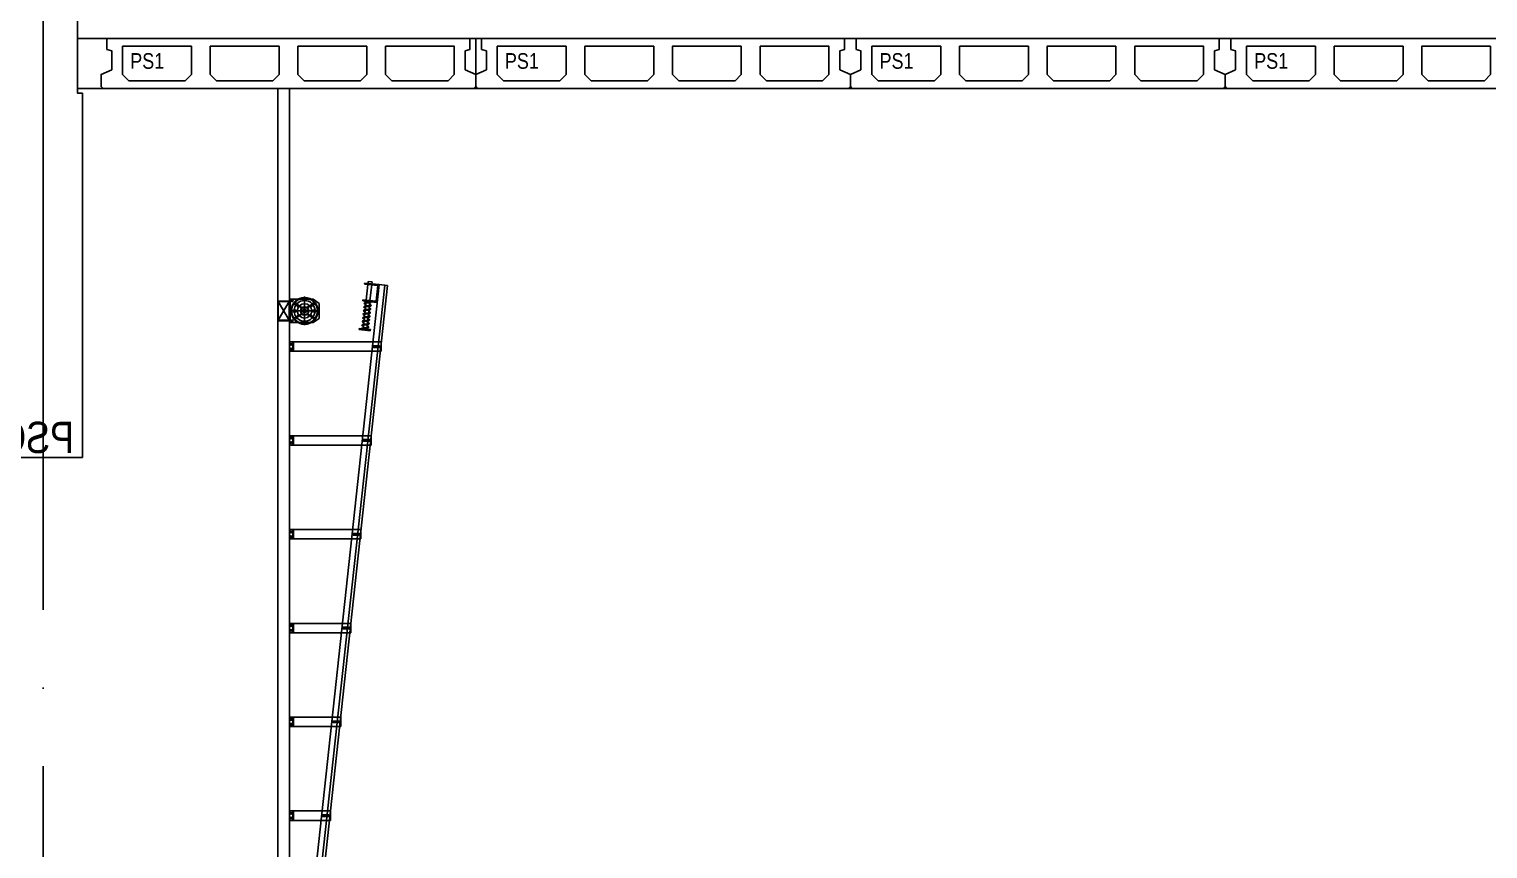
# Model space of a CAD drawing. Header units: millimetres. Extents: x 4754612 to 5801174, y 2368242 to 2777223.
# Drawn here: x 5551649 to 5560973, y 2415712 to 2420955 of the extents above; entities that cross this region are included whole.
import ezdxf
from ezdxf.enums import TextEntityAlignment as Align
from ezdxf.xclip import XClip

# ---------------------------------------------------------------- set-up
doc = ezdxf.new("R2010")
doc.units = ezdxf.units.MM
doc.header["$LTSCALE"] = 1000
doc.linetypes.add('CEN', pattern=[6.2, 6, -0.1, 0, -0.1])
doc.linetypes.add('CENTER', pattern=[50.8, 31.75, -6.35, 6.35, -6.35])
doc.layers.get('DEFPOINTS').update_dxf_attribs({"color": 151})
for name, color, linetype in [('A-중심선', 10, 'CEN'), ('CENTER', 1, 'CENTER'), ('CON', 2, 'Continuous'), ('DOOR', 4, 'Continuous'), ('OHD Frame', 6, 'Continuous'), ('OHD Track', 4, 'Continuous'), ('케이블드럼', 9, 'Continuous')]:
    doc.layers.add(name, color=color, linetype=linetype)
doc.styles.add('A.NARROW', font='ARIALN.TTF')

# ---------------------------------------------------------------- blocks, each defined once
blk = doc.blocks.new('zw$9FEC')
at = {"layer": 'CON'}
blk.add_lwpolyline([(150, -1780), (150, -2800), (-650, -2800), (-650, -470), (-620, -470), (-620, 0), (0, 0), (0, -1780)], close=True, dxfattribs=at)
at = {"layer": 'DEFPOINTS', "style": 'A.NARROW'}
blk.add_text('PSG51', height=200, dxfattribs=at).set_placement((-596.5, -2671.6, 0), align=Align.MIDDLE_LEFT)
blk = doc.blocks.new('zw$F401')
at = {"layer": 'CON'}
for points in [[(-2290, -200), (-2290, -80), (-2320, -70), (-2320, 0), (0, 0), (0, -70), (-30, -80), (-30, -200), (37.5, -230), (37.5, -308), (25.5, -320), (-2345.5, -320), (-2357.5, -308), (-2357.5, -230)], [(-1660, -50), (-1660, -230), (-1620, -270), (-1260, -270), (-1220, -230), (-1220, -50)], [(-660, -50), (-1100, -50), (-1100, -230), (-1060, -270), (-700, -270), (-660, -230)]]:
    blk.add_lwpolyline(points, close=True, dxfattribs=at)
for points in [[(-1780, -50), (-2220, -50), (-2220, -230), (-2180, -270), (-1820, -270), (-1780, -230), (-1780, -50)], [(-540, -50), (-540, -230), (-500, -270), (-140, -270), (-100, -230), (-100, -50), (-540, -50)]]:
    blk.add_lwpolyline(points, dxfattribs=at)
at = {"layer": 'DEFPOINTS', "style": 'A.NARROW'}
blk.add_text('PS1', height=100, dxfattribs=at).set_placement((-2171, -143.7), align=Align.MIDDLE_LEFT)
blk = doc.blocks.new('DRUM&SHAFT')
at = {"layer": 'CENTER', "ltscale": 5}
for p, q in [((83366.2, -19490.3, 0), (83366.2, -19306.3, 0)), ((83458.2, -19398.3, 0), (83274.3, -19398.3, 0))]:
    blk.add_line(p, q, dxfattribs=at)
at = {"layer": '케이블드럼'}
for p, q in [((83281.4, -19385.6, 0), (83270.7, -19385.6, 0)), ((83420.7, -19323.3, 0), (83273.7, -19323.3, 0)), ((83345.4, -19381.2, 0), (83331.9, -19367.7, 0)), ((83349.3, -19377.3, 0), (83335.8, -19363.8, 0)), ((83383.2, -19377.3, 0), (83396.7, -19363.8, 0)), ((83387.1, -19381.2, 0), (83400.6, -19367.7, 0)), ((83420.7, -19323.3, 0), (83458.7, -19350.3, 0)), ((83458.7, -19446.3, 0), (83458.7, -19350.3, 0)), ((83281.4, -19410.6, 0), (83270.7, -19410.6, 0)), ((83273.7, -19473.3, 0), (83420.7, -19473.3, 0)), ((83345.2, -19415.2, 0), (83331.9, -19428.5, 0)), ((83349.1, -19419.2, 0), (83335.8, -19432.5, 0)), ((83383.4, -19419.2, 0), (83396.7, -19432.5, 0)), ((83387.3, -19415.2, 0), (83400.6, -19428.5, 0)), ((83420.7, -19473.3, 0), (83458.7, -19446.3, 0))]:
    blk.add_line(p, q, dxfattribs=at)
at = {"layer": '케이블드럼', "elevation": 0}
blk.add_lwpolyline([(83270.7, -19323.3), (83273.7, -19323.3), (83273.7, -19473.3), (83270.7, -19473.3)], close=True, dxfattribs=at)
for points in [[(83295.3, -19393.3, 0.867236), (83295.3, -19403.3), (83311.6, -19403.3, 0.867236), (83311.6, -19393.3)], [(83307.4, -19344.4, 0.867236), (83301.1, -19352.2), (83320, -19367.5, 0.867236), (83326.3, -19359.7)], [(83425.1, -19344.4, -0.867236), (83431.4, -19352.2), (83412.5, -19367.5, -0.867236), (83406.2, -19359.7)], [(83437.2, -19393.3, -0.867236), (83437.2, -19403.3), (83420.9, -19403.3, -0.867236), (83420.9, -19393.3)], [(83307.4, -19452.2, -0.867236), (83301.1, -19444.5), (83320, -19429.1, -0.867236), (83326.3, -19436.9)], [(83425.1, -19452.2, 0.867236), (83431.4, -19444.5), (83412.5, -19429.1, 0.867236), (83406.2, -19436.9)]]:
    blk.add_lwpolyline(points, format="xyb", close=True, dxfattribs=at)
at = {"layer": '케이블드럼'}
for centre, radius in [((83366.2, -19398.1, 0), 85.8), ((83288.3, -19335.5, 0), 5), ((83366.2, -19398.3, 0), 82.6), ((83366.2, -19398.1, 0), 66.5), ((83366.2, -19398.1, 0), 45.9), ((83366.2, -19398.3, 0), 27), ((83366.2, -19398.3, 0), 24), ((83366.2, -19398.3, 0), 12.6), ((83366.2, -19398.3, 0), 12.5), ((83366.2, -19398.3, 0), 10.5), ((83288.3, -19461.1, 0), 5)]:
    blk.add_circle(centre, radius, dxfattribs=at)
blk = doc.blocks.new('프레임125X75X2.3T')
at = {"color": 1}
for p, q in [((187297.8, -254578.2, 0), (187368.2, -254457.8, 0)), ((187297.8, -254457.8, 0), (187368.2, -254578.2, 0))]:
    blk.add_line(p, q, dxfattribs=at)
at = {"layer": 'OHD Frame', "elevation": 0}
for points in [[(187370.5, -254455.5), (187370.5, -254580.5), (187295.5, -254580.5), (187295.5, -254455.5)], [(187368.2, -254457.8), (187368.2, -254578.2), (187297.8, -254578.2), (187297.8, -254457.8)]]:
    blk.add_lwpolyline(points, close=True, dxfattribs=at)
blk = doc.blocks.new('DOOR STOPPER')
at = {"color": 4}
for p, q in [((109463.3, 61094.3, 0), (109463.3, 61023.5, 0)), ((109463.3, 61094.3, 0), (109471.3, 61094.3, 0)), ((109471.3, 61094.3, 0), (109471.3, 61023.5, 0)), ((109648.8, 61091.2, 0), (109648.8, 60998.9, 0)), ((109648.8, 61091.2, 0), (109655.1, 61091.2, 0)), ((109655.1, 61091.2, 0), (109655.1, 61005.3, 0)), ((109756.9, 61091.2, 0), (109756.9, 61005.3, 0)), ((109756.9, 61091.2, 0), (109763.3, 61091.2, 0)), ((109763.3, 61091.2, 0), (109763.3, 60998.9, 0)), ((109463.3, 61023.5, 0), (109471.3, 61023.5, 0)), ((109471.3, 61069.8, 0), (109648.8, 61069.8, 0)), ((109471.3, 61045.8, 0), (109648.8, 61045.8, 0)), ((109648.8, 60998.9, 0), (109763.3, 60998.9, 0)), ((109655.1, 61069.8, 0), (109756.9, 61069.8, 0)), ((109655.1, 61045.8, 0), (109756.9, 61045.8, 0)), ((109655.1, 61005.3, 0), (109756.9, 61005.3, 0)), ((109763.3, 61069.8, 0), (109776, 61069.8, 0)), ((109763.3, 61045.8, 0), (109776, 61045.8, 0)), ((109776, 61069.8, 0), (109776, 61045.8, 0))]:
    blk.add_line(p, q, dxfattribs=at)
at = {"color": 4, "linetype": 'Continuous'}
for p, q in [((109474.5, 61069.4, 0), (109476.8, 61046.4, 0)), ((109478.1, 61070.1, 0), (109480.5, 61046.8, 0)), ((109497.8, 61069.4, 0), (109500.2, 61046.4, 0)), ((109501.5, 61070.1, 0), (109503.9, 61046.8, 0)), ((109521.2, 61069.4, 0), (109523.6, 61046.4, 0)), ((109524.8, 61070.1, 0), (109527.3, 61046.8, 0)), ((109544.6, 61069.4, 0), (109546.9, 61046.4, 0)), ((109548.2, 61070.1, 0), (109550.6, 61046.8, 0)), ((109567.9, 61069.4, 0), (109570.3, 61046.4, 0)), ((109571.6, 61070.1, 0), (109574, 61046.8, 0)), ((109591.3, 61069.4, 0), (109593.6, 61046.4, 0)), ((109594.9, 61070.1, 0), (109597.3, 61046.8, 0)), ((109614.6, 61069.4, 0), (109617, 61046.4, 0)), ((109618.3, 61070.1, 0), (109620.7, 61046.8, 0)), ((109638, 61069.7, 0), (109640.3, 61046.7, 0)), ((109641.6, 61070.4, 0), (109644, 61047.1, 0))]:
    blk.add_line(p, q, dxfattribs=at)
for centre, end_param in [((109471.3, 61064.3, 0), -0.032668), ((109494.7, 61064.3, 0), 1.199537), ((109518, 61064.3, 0), 1.199537), ((109541.4, 61064.3, 0), 1.199537), ((109564.7, 61064.3, 0), 1.199537), ((109588.1, 61064.3, 0), 1.199537), ((109611.4, 61064.3, 0), 1.199537), ((109634.8, 61064.5, 0), 1.199537)]:
    blk.add_ellipse(centre, major_axis=(-0.3, 15.6), ratio=0.477179, start_param=-1.195765, end_param=end_param, dxfattribs=at)
for points, knots in [([(109474.5, 61069.4, 0), (109474.3, 61070.2, 0), (109474.1, 61071, 0), (109473.6, 61072.7, 0), (109473.3, 61073.5, 0), (109472.6, 61074.8, 0), (109472.2, 61075.3, 0), (109471.7, 61075.9, 0), (109471.6, 61076, 0), (109471.4, 61076.1, 0), (109471.3, 61076.1, 0), (109471.3, 61076.2, 0)], [1.9539775, 1.9539775, 1.9539775, 1.9539775, 2.1548685, 2.1548685, 2.4122962, 2.4122962, 2.6697239, 2.6697239, 2.8449346, 2.8449346, 2.9444367, 2.9444367, 2.9444367, 2.9444367]), ([(109492.9, 61045.8, 0), (109491.5, 61041.4, 0), (109491.2, 61040.8, 0), (109490.7, 61039.9, 0), (109490.5, 61039.5, 0), (109490, 61038.8, 0), (109489.7, 61038.4, 0), (109489.2, 61037.8, 0), (109488.8, 61037.5, 0), (109488.2, 61036.9, 0), (109487.9, 61036.7, 0), (109487.3, 61036.4, 0), (109487.1, 61036.3, 0), (109486.7, 61036.1, 0), (109486.5, 61036, 0), (109486.1, 61035.9, 0), (109485.9, 61035.9, 0), (109485.6, 61035.8, 0), (109485.5, 61035.8, 0), (109485.3, 61035.8, 0), (109485.2, 61035.8, 0), (109484.8, 61035.8, 0), (109484.5, 61035.8, 0), (109484.2, 61035.9, 0), (109484.1, 61035.9, 0), (109483.9, 61035.9, 0), (109483.8, 61035.9, 0), (109483.7, 61036, 0), (109483.6, 61036, 0), (109483.4, 61036.1, 0), (109483.2, 61036.1, 0), (109482.7, 61036.3, 0), (109482.5, 61036.5, 0), (109482, 61036.8, 0), (109481.8, 61036.9, 0), (109481.5, 61037.1, 0), (109481.4, 61037.3, 0), (109481, 61037.6, 0), (109480.8, 61037.9, 0), (109480.3, 61038.4, 0), (109480.1, 61038.7, 0), (109479.5, 61039.5, 0), (109479.1, 61040.1, 0), (109478.5, 61041.3, 0), (109478.2, 61042, 0), (109477.7, 61043.4, 0), (109477.5, 61044.2, 0), (109477.2, 61045.3, 0), (109477.1, 61045.7, 0), (109476.8, 61046.4, 0)], [2.284157, 2.284157, 2.284157, 2.284157, 2.422346, 2.422346, 2.53296, 2.53296, 2.643575, 2.643575, 2.760459, 2.760459, 2.877343, 2.877343, 2.943322, 2.943322, 3.009301, 3.009301, 3.067956, 3.067956, 3.100399, 3.100399, 3.132842, 3.132842, 3.209433, 3.209433, 3.242764, 3.242764, 3.266879, 3.266879, 3.290995, 3.290995, 3.339227, 3.339227, 3.435689, 3.435689, 3.491675, 3.491675, 3.54766, 3.54766, 3.639733, 3.639733, 3.731806, 3.731806, 3.894315, 3.894315, 4.056824, 4.056824, 4.219333, 4.219333, 4.293854, 4.293854, 4.293854, 4.293854]), ([(109489.1, 61045.8, 0), (109489, 61045.5, 0), (109488.9, 61045.1, 0), (109488.4, 61043.7, 0), (109488, 61042.7, 0), (109487.2, 61041.2, 0), (109486.8, 61040.6, 0), (109486.1, 61040, 0), (109485.8, 61039.8, 0), (109485.4, 61039.6, 0), (109485.3, 61039.5, 0), (109485, 61039.5, 0), (109484.9, 61039.5, 0), (109484.6, 61039.6, 0), (109484.4, 61039.7, 0), (109483.9, 61040, 0), (109483.6, 61040.2, 0), (109483.1, 61040.8, 0), (109482.8, 61041.2, 0), (109482.2, 61042.2, 0), (109481.9, 61042.8, 0), (109481.3, 61044.4, 0), (109480.9, 61045.6, 0), (109480.7, 61046.8, 0)], [2.066081, 2.066081, 2.066081, 2.066081, 2.158304, 2.158304, 2.432845, 2.432845, 2.707387, 2.707387, 2.892355, 2.892355, 3.077323, 3.077323, 3.262291, 3.262291, 3.44726, 3.44726, 3.632228, 3.632228, 3.817196, 3.817196, 4.002164, 4.002164, 4.293854, 4.293854, 4.293854, 4.293854]), ([(109494.7, 61076.2, 0), (109494.6, 61076.1, 0), (109494.5, 61076.1, 0), (109494.3, 61075.9, 0), (109494.1, 61075.7, 0), (109493.7, 61075.3, 0), (109493.5, 61075.1, 0), (109492.9, 61074, 0), (109492.5, 61073.1, 0), (109491.9, 61071.4, 0), (109491.7, 61070.8, 0), (109491.6, 61069.8, 0)], [3.3387486, 3.3387486, 3.3387486, 3.3387486, 3.4898819, 3.4898819, 3.6410151, 3.6410151, 3.7921484, 3.7921484, 4.105162, 4.105162, 4.2730649, 4.2730649, 4.2730649, 4.2730649]), ([(109497.8, 61069.4, 0), (109497.7, 61070.2, 0), (109497.5, 61071, 0), (109497, 61072.7, 0), (109496.6, 61073.5, 0), (109495.9, 61074.8, 0), (109495.6, 61075.3, 0), (109495.1, 61075.9, 0), (109494.9, 61076, 0), (109494.7, 61076.1, 0), (109494.7, 61076.1, 0), (109494.7, 61076.2, 0)], [1.9539775, 1.9539775, 1.9539775, 1.9539775, 2.1548685, 2.1548685, 2.4122962, 2.4122962, 2.6697239, 2.6697239, 2.8449346, 2.8449346, 2.9444367, 2.9444367, 2.9444367, 2.9444367]), ([(109516.3, 61045.8, 0), (109514.8, 61041.4, 0), (109514.6, 61040.8, 0), (109514.1, 61039.9, 0), (109513.8, 61039.5, 0), (109513.3, 61038.8, 0), (109513.1, 61038.4, 0), (109512.5, 61037.8, 0), (109512.2, 61037.5, 0), (109511.6, 61036.9, 0), (109511.2, 61036.7, 0), (109510.7, 61036.4, 0), (109510.5, 61036.3, 0), (109510.1, 61036.1, 0), (109509.9, 61036, 0), (109509.4, 61035.9, 0), (109509.2, 61035.9, 0), (109509, 61035.8, 0), (109508.9, 61035.8, 0), (109508.7, 61035.8, 0), (109508.6, 61035.8, 0), (109508.2, 61035.8, 0), (109507.9, 61035.8, 0), (109507.5, 61035.9, 0), (109507.4, 61035.9, 0), (109507.2, 61035.9, 0), (109507.2, 61035.9, 0), (109507, 61036, 0), (109506.9, 61036, 0), (109506.7, 61036.1, 0), (109506.6, 61036.1, 0), (109506.1, 61036.3, 0), (109505.8, 61036.5, 0), (109505.4, 61036.8, 0), (109505.2, 61036.9, 0), (109504.9, 61037.1, 0), (109504.7, 61037.3, 0), (109504.3, 61037.6, 0), (109504.1, 61037.9, 0), (109503.6, 61038.4, 0), (109503.4, 61038.7, 0), (109502.8, 61039.5, 0), (109502.5, 61040.1, 0), (109501.9, 61041.3, 0), (109501.6, 61042, 0), (109501.1, 61043.4, 0), (109500.8, 61044.2, 0), (109500.5, 61045.3, 0), (109500.5, 61045.7, 0), (109500.2, 61046.4, 0)], [2.284157, 2.284157, 2.284157, 2.284157, 2.422346, 2.422346, 2.53296, 2.53296, 2.643575, 2.643575, 2.760459, 2.760459, 2.877343, 2.877343, 2.943322, 2.943322, 3.009301, 3.009301, 3.067956, 3.067956, 3.100399, 3.100399, 3.132842, 3.132842, 3.209433, 3.209433, 3.242764, 3.242764, 3.266879, 3.266879, 3.290995, 3.290995, 3.339227, 3.339227, 3.435689, 3.435689, 3.491675, 3.491675, 3.54766, 3.54766, 3.639733, 3.639733, 3.731806, 3.731806, 3.894315, 3.894315, 4.056824, 4.056824, 4.219333, 4.219333, 4.293854, 4.293854, 4.293854, 4.293854]), ([(109512.4, 61045.8, 0), (109512.3, 61045.5, 0), (109512.2, 61045.1, 0), (109511.8, 61043.7, 0), (109511.4, 61042.7, 0), (109510.6, 61041.2, 0), (109510.1, 61040.6, 0), (109509.4, 61040, 0), (109509.2, 61039.8, 0), (109508.8, 61039.6, 0), (109508.6, 61039.5, 0), (109508.3, 61039.5, 0), (109508.2, 61039.5, 0), (109507.9, 61039.6, 0), (109507.7, 61039.7, 0), (109507.3, 61040, 0), (109507, 61040.2, 0), (109506.4, 61040.8, 0), (109506.1, 61041.2, 0), (109505.6, 61042.2, 0), (109505.3, 61042.8, 0), (109504.6, 61044.4, 0), (109504.3, 61045.6, 0), (109504, 61046.8, 0)], [2.066081, 2.066081, 2.066081, 2.066081, 2.158304, 2.158304, 2.432845, 2.432845, 2.707387, 2.707387, 2.892355, 2.892355, 3.077323, 3.077323, 3.262291, 3.262291, 3.44726, 3.44726, 3.632228, 3.632228, 3.817196, 3.817196, 4.002164, 4.002164, 4.293854, 4.293854, 4.293854, 4.293854]), ([(109518, 61076.2, 0), (109518, 61076.1, 0), (109517.9, 61076.1, 0), (109517.6, 61075.9, 0), (109517.5, 61075.7, 0), (109517.1, 61075.3, 0), (109516.9, 61075.1, 0), (109516.3, 61074, 0), (109515.8, 61073.1, 0), (109515.3, 61071.4, 0), (109515.1, 61070.8, 0), (109515, 61069.8, 0)], [3.3387486, 3.3387486, 3.3387486, 3.3387486, 3.4898819, 3.4898819, 3.6410151, 3.6410151, 3.7921484, 3.7921484, 4.105162, 4.105162, 4.2730649, 4.2730649, 4.2730649, 4.2730649]), ([(109521.2, 61069.4, 0), (109521, 61070.2, 0), (109520.8, 61071, 0), (109520.3, 61072.7, 0), (109520, 61073.5, 0), (109519.3, 61074.8, 0), (109518.9, 61075.3, 0), (109518.4, 61075.9, 0), (109518.3, 61076, 0), (109518.1, 61076.1, 0), (109518, 61076.1, 0), (109518, 61076.2, 0)], [1.9539775, 1.9539775, 1.9539775, 1.9539775, 2.1548685, 2.1548685, 2.4122962, 2.4122962, 2.6697239, 2.6697239, 2.8449346, 2.8449346, 2.9444367, 2.9444367, 2.9444367, 2.9444367]), ([(109539.7, 61045.8, 0), (109538.2, 61041.4, 0), (109537.9, 61040.8, 0), (109537.4, 61039.9, 0), (109537.2, 61039.5, 0), (109536.7, 61038.8, 0), (109536.4, 61038.4, 0), (109535.9, 61037.8, 0), (109535.6, 61037.5, 0), (109534.9, 61036.9, 0), (109534.6, 61036.7, 0), (109534, 61036.4, 0), (109533.8, 61036.3, 0), (109533.4, 61036.1, 0), (109533.2, 61036, 0), (109532.8, 61035.9, 0), (109532.6, 61035.9, 0), (109532.3, 61035.8, 0), (109532.2, 61035.8, 0), (109532, 61035.8, 0), (109531.9, 61035.8, 0), (109531.5, 61035.8, 0), (109531.2, 61035.8, 0), (109530.9, 61035.9, 0), (109530.8, 61035.9, 0), (109530.6, 61035.9, 0), (109530.5, 61035.9, 0), (109530.4, 61036, 0), (109530.3, 61036, 0), (109530.1, 61036.1, 0), (109529.9, 61036.1, 0), (109529.5, 61036.3, 0), (109529.2, 61036.5, 0), (109528.7, 61036.8, 0), (109528.6, 61036.9, 0), (109528.2, 61037.1, 0), (109528.1, 61037.3, 0), (109527.7, 61037.6, 0), (109527.5, 61037.9, 0), (109527, 61038.4, 0), (109526.8, 61038.7, 0), (109526.2, 61039.5, 0), (109525.9, 61040.1, 0), (109525.2, 61041.3, 0), (109524.9, 61042, 0), (109524.4, 61043.4, 0), (109524.2, 61044.2, 0), (109523.9, 61045.3, 0), (109523.8, 61045.7, 0), (109523.6, 61046.4, 0)], [2.284157, 2.284157, 2.284157, 2.284157, 2.422346, 2.422346, 2.53296, 2.53296, 2.643575, 2.643575, 2.760459, 2.760459, 2.877343, 2.877343, 2.943322, 2.943322, 3.009301, 3.009301, 3.067956, 3.067956, 3.100399, 3.100399, 3.132842, 3.132842, 3.209433, 3.209433, 3.242764, 3.242764, 3.266879, 3.266879, 3.290995, 3.290995, 3.339227, 3.339227, 3.435689, 3.435689, 3.491675, 3.491675, 3.54766, 3.54766, 3.639733, 3.639733, 3.731806, 3.731806, 3.894315, 3.894315, 4.056824, 4.056824, 4.219333, 4.219333, 4.293854, 4.293854, 4.293854, 4.293854]), ([(109535.8, 61045.8, 0), (109535.7, 61045.5, 0), (109535.6, 61045.1, 0), (109535.1, 61043.7, 0), (109534.7, 61042.7, 0), (109533.9, 61041.2, 0), (109533.5, 61040.6, 0), (109532.8, 61040, 0), (109532.5, 61039.8, 0), (109532.1, 61039.6, 0), (109532, 61039.5, 0), (109531.7, 61039.5, 0), (109531.6, 61039.5, 0), (109531.3, 61039.6, 0), (109531.1, 61039.7, 0), (109530.6, 61040, 0), (109530.3, 61040.2, 0), (109529.8, 61040.8, 0), (109529.5, 61041.2, 0), (109528.9, 61042.2, 0), (109528.6, 61042.8, 0), (109528, 61044.4, 0), (109527.6, 61045.6, 0), (109527.4, 61046.8, 0)], [2.066081, 2.066081, 2.066081, 2.066081, 2.158304, 2.158304, 2.432845, 2.432845, 2.707387, 2.707387, 2.892355, 2.892355, 3.077323, 3.077323, 3.262291, 3.262291, 3.44726, 3.44726, 3.632228, 3.632228, 3.817196, 3.817196, 4.002164, 4.002164, 4.293854, 4.293854, 4.293854, 4.293854]), ([(109541.4, 61076.2, 0), (109541.3, 61076.1, 0), (109541.2, 61076.1, 0), (109541, 61075.9, 0), (109540.8, 61075.7, 0), (109540.5, 61075.3, 0), (109540.3, 61075.1, 0), (109539.6, 61074, 0), (109539.2, 61073.1, 0), (109538.6, 61071.4, 0), (109538.5, 61070.8, 0), (109538.3, 61069.8, 0)], [3.3387486, 3.3387486, 3.3387486, 3.3387486, 3.4898819, 3.4898819, 3.6410151, 3.6410151, 3.7921484, 3.7921484, 4.105162, 4.105162, 4.2730649, 4.2730649, 4.2730649, 4.2730649]), ([(109544.6, 61069.4, 0), (109544.4, 61070.2, 0), (109544.2, 61071, 0), (109543.7, 61072.7, 0), (109543.3, 61073.5, 0), (109542.7, 61074.8, 0), (109542.3, 61075.3, 0), (109541.8, 61075.9, 0), (109541.6, 61076, 0), (109541.4, 61076.1, 0), (109541.4, 61076.1, 0), (109541.4, 61076.2, 0)], [1.9539775, 1.9539775, 1.9539775, 1.9539775, 2.1548685, 2.1548685, 2.4122962, 2.4122962, 2.6697239, 2.6697239, 2.8449346, 2.8449346, 2.9444367, 2.9444367, 2.9444367, 2.9444367]), ([(109563, 61045.8, 0), (109561.5, 61041.4, 0), (109561.3, 61040.8, 0), (109560.8, 61039.9, 0), (109560.5, 61039.5, 0), (109560, 61038.8, 0), (109559.8, 61038.4, 0), (109559.2, 61037.8, 0), (109558.9, 61037.5, 0), (109558.3, 61036.9, 0), (109557.9, 61036.7, 0), (109557.4, 61036.4, 0), (109557.2, 61036.3, 0), (109556.8, 61036.1, 0), (109556.6, 61036, 0), (109556.2, 61035.9, 0), (109556, 61035.9, 0), (109555.7, 61035.8, 0), (109555.6, 61035.8, 0), (109555.4, 61035.8, 0), (109555.3, 61035.8, 0), (109554.9, 61035.8, 0), (109554.6, 61035.8, 0), (109554.2, 61035.9, 0), (109554.1, 61035.9, 0), (109553.9, 61035.9, 0), (109553.9, 61035.9, 0), (109553.7, 61036, 0), (109553.7, 61036, 0), (109553.4, 61036.1, 0), (109553.3, 61036.1, 0), (109552.8, 61036.3, 0), (109552.5, 61036.5, 0), (109552.1, 61036.8, 0), (109551.9, 61036.9, 0), (109551.6, 61037.1, 0), (109551.4, 61037.3, 0), (109551.1, 61037.6, 0), (109550.8, 61037.9, 0), (109550.4, 61038.4, 0), (109550.1, 61038.7, 0), (109549.6, 61039.5, 0), (109549.2, 61040.1, 0), (109548.6, 61041.3, 0), (109548.3, 61042, 0), (109547.8, 61043.4, 0), (109547.5, 61044.2, 0), (109547.3, 61045.3, 0), (109547.2, 61045.7, 0), (109546.9, 61046.4, 0)], [2.284157, 2.284157, 2.284157, 2.284157, 2.422346, 2.422346, 2.53296, 2.53296, 2.643575, 2.643575, 2.760459, 2.760459, 2.877343, 2.877343, 2.943322, 2.943322, 3.009301, 3.009301, 3.067956, 3.067956, 3.100399, 3.100399, 3.132842, 3.132842, 3.209433, 3.209433, 3.242764, 3.242764, 3.266879, 3.266879, 3.290995, 3.290995, 3.339227, 3.339227, 3.435689, 3.435689, 3.491675, 3.491675, 3.54766, 3.54766, 3.639733, 3.639733, 3.731806, 3.731806, 3.894315, 3.894315, 4.056824, 4.056824, 4.219333, 4.219333, 4.293854, 4.293854, 4.293854, 4.293854]), ([(109559.1, 61045.8, 0), (109559, 61045.5, 0), (109558.9, 61045.1, 0), (109558.5, 61043.7, 0), (109558.1, 61042.7, 0), (109557.3, 61041.2, 0), (109556.8, 61040.6, 0), (109556.1, 61040, 0), (109555.9, 61039.8, 0), (109555.5, 61039.6, 0), (109555.3, 61039.5, 0), (109555, 61039.5, 0), (109554.9, 61039.5, 0), (109554.6, 61039.6, 0), (109554.4, 61039.7, 0), (109554, 61040, 0), (109553.7, 61040.2, 0), (109553.1, 61040.8, 0), (109552.8, 61041.2, 0), (109552.3, 61042.2, 0), (109552, 61042.8, 0), (109551.3, 61044.4, 0), (109551, 61045.6, 0), (109550.7, 61046.8, 0)], [2.066081, 2.066081, 2.066081, 2.066081, 2.158304, 2.158304, 2.432845, 2.432845, 2.707387, 2.707387, 2.892355, 2.892355, 3.077323, 3.077323, 3.262291, 3.262291, 3.44726, 3.44726, 3.632228, 3.632228, 3.817196, 3.817196, 4.002164, 4.002164, 4.293854, 4.293854, 4.293854, 4.293854]), ([(109564.7, 61076.2, 0), (109564.7, 61076.1, 0), (109564.6, 61076.1, 0), (109564.3, 61075.9, 0), (109564.2, 61075.7, 0), (109563.8, 61075.3, 0), (109563.6, 61075.1, 0), (109563, 61074, 0), (109562.5, 61073.1, 0), (109562, 61071.4, 0), (109561.8, 61070.8, 0), (109561.7, 61069.8, 0)], [3.3387486, 3.3387486, 3.3387486, 3.3387486, 3.4898819, 3.4898819, 3.6410151, 3.6410151, 3.7921484, 3.7921484, 4.105162, 4.105162, 4.2730649, 4.2730649, 4.2730649, 4.2730649]), ([(109567.9, 61069.4, 0), (109567.8, 61070.2, 0), (109567.6, 61071, 0), (109567, 61072.7, 0), (109566.7, 61073.5, 0), (109566, 61074.8, 0), (109565.6, 61075.3, 0), (109565.1, 61075.9, 0), (109565, 61076, 0), (109564.8, 61076.1, 0), (109564.7, 61076.1, 0), (109564.7, 61076.2, 0)], [1.9539775, 1.9539775, 1.9539775, 1.9539775, 2.1548685, 2.1548685, 2.4122962, 2.4122962, 2.6697239, 2.6697239, 2.8449346, 2.8449346, 2.9444367, 2.9444367, 2.9444367, 2.9444367]), ([(109586.4, 61045.8, 0), (109584.9, 61041.4, 0), (109584.6, 61040.8, 0), (109584.1, 61039.9, 0), (109583.9, 61039.5, 0), (109583.4, 61038.8, 0), (109583.1, 61038.4, 0), (109582.6, 61037.8, 0), (109582.3, 61037.5, 0), (109581.6, 61036.9, 0), (109581.3, 61036.7, 0), (109580.7, 61036.4, 0), (109580.6, 61036.3, 0), (109580.1, 61036.1, 0), (109579.9, 61036, 0), (109579.5, 61035.9, 0), (109579.3, 61035.9, 0), (109579, 61035.8, 0), (109578.9, 61035.8, 0), (109578.7, 61035.8, 0), (109578.6, 61035.8, 0), (109578.2, 61035.8, 0), (109578, 61035.8, 0), (109577.6, 61035.9, 0), (109577.5, 61035.9, 0), (109577.3, 61035.9, 0), (109577.2, 61035.9, 0), (109577.1, 61036, 0), (109577, 61036, 0), (109576.8, 61036.1, 0), (109576.6, 61036.1, 0), (109576.2, 61036.3, 0), (109575.9, 61036.5, 0), (109575.4, 61036.8, 0), (109575.3, 61036.9, 0), (109575, 61037.1, 0), (109574.8, 61037.3, 0), (109574.4, 61037.6, 0), (109574.2, 61037.9, 0), (109573.7, 61038.4, 0), (109573.5, 61038.7, 0), (109572.9, 61039.5, 0), (109572.6, 61040.1, 0), (109571.9, 61041.3, 0), (109571.7, 61042, 0), (109571.1, 61043.4, 0), (109570.9, 61044.2, 0), (109570.6, 61045.3, 0), (109570.5, 61045.7, 0), (109570.3, 61046.4, 0)], [2.284157, 2.284157, 2.284157, 2.284157, 2.422346, 2.422346, 2.53296, 2.53296, 2.643575, 2.643575, 2.760459, 2.760459, 2.877343, 2.877343, 2.943322, 2.943322, 3.009301, 3.009301, 3.067956, 3.067956, 3.100399, 3.100399, 3.132842, 3.132842, 3.209433, 3.209433, 3.242764, 3.242764, 3.266879, 3.266879, 3.290995, 3.290995, 3.339227, 3.339227, 3.435689, 3.435689, 3.491675, 3.491675, 3.54766, 3.54766, 3.639733, 3.639733, 3.731806, 3.731806, 3.894315, 3.894315, 4.056824, 4.056824, 4.219333, 4.219333, 4.293854, 4.293854, 4.293854, 4.293854]), ([(109582.5, 61045.8, 0), (109582.4, 61045.5, 0), (109582.3, 61045.1, 0), (109581.9, 61043.7, 0), (109581.5, 61042.7, 0), (109580.6, 61041.2, 0), (109580.2, 61040.6, 0), (109579.5, 61040, 0), (109579.3, 61039.8, 0), (109578.8, 61039.6, 0), (109578.7, 61039.5, 0), (109578.4, 61039.5, 0), (109578.3, 61039.5, 0), (109578, 61039.6, 0), (109577.8, 61039.7, 0), (109577.3, 61040, 0), (109577.1, 61040.2, 0), (109576.5, 61040.8, 0), (109576.2, 61041.2, 0), (109575.6, 61042.2, 0), (109575.4, 61042.8, 0), (109574.7, 61044.4, 0), (109574.3, 61045.6, 0), (109574.1, 61046.8, 0)], [2.066081, 2.066081, 2.066081, 2.066081, 2.158304, 2.158304, 2.432845, 2.432845, 2.707387, 2.707387, 2.892355, 2.892355, 3.077323, 3.077323, 3.262291, 3.262291, 3.44726, 3.44726, 3.632228, 3.632228, 3.817196, 3.817196, 4.002164, 4.002164, 4.293854, 4.293854, 4.293854, 4.293854]), ([(109588.1, 61076.2, 0), (109588, 61076.1, 0), (109587.9, 61076.1, 0), (109587.7, 61075.9, 0), (109587.5, 61075.7, 0), (109587.2, 61075.3, 0), (109587, 61075.1, 0), (109586.3, 61074, 0), (109585.9, 61073.1, 0), (109585.3, 61071.4, 0), (109585.2, 61070.8, 0), (109585, 61069.8, 0)], [3.3387486, 3.3387486, 3.3387486, 3.3387486, 3.4898819, 3.4898819, 3.6410151, 3.6410151, 3.7921484, 3.7921484, 4.105162, 4.105162, 4.2730649, 4.2730649, 4.2730649, 4.2730649]), ([(109591.3, 61069.4, 0), (109591.1, 61070.2, 0), (109590.9, 61071, 0), (109590.4, 61072.7, 0), (109590.1, 61073.5, 0), (109589.4, 61074.8, 0), (109589, 61075.3, 0), (109588.5, 61075.9, 0), (109588.3, 61076, 0), (109588.1, 61076.1, 0), (109588.1, 61076.1, 0), (109588.1, 61076.2, 0)], [1.9539775, 1.9539775, 1.9539775, 1.9539775, 2.1548685, 2.1548685, 2.4122962, 2.4122962, 2.6697239, 2.6697239, 2.8449346, 2.8449346, 2.9444367, 2.9444367, 2.9444367, 2.9444367]), ([(109609.7, 61045.8, 0), (109608.2, 61041.4, 0), (109608, 61040.8, 0), (109607.5, 61039.9, 0), (109607.2, 61039.5, 0), (109606.7, 61038.8, 0), (109606.5, 61038.4, 0), (109605.9, 61037.8, 0), (109605.6, 61037.5, 0), (109605, 61036.9, 0), (109604.7, 61036.7, 0), (109604.1, 61036.4, 0), (109603.9, 61036.3, 0), (109603.5, 61036.1, 0), (109603.3, 61036, 0), (109602.9, 61035.9, 0), (109602.7, 61035.9, 0), (109602.4, 61035.8, 0), (109602.3, 61035.8, 0), (109602.1, 61035.8, 0), (109602, 61035.8, 0), (109601.6, 61035.8, 0), (109601.3, 61035.8, 0), (109600.9, 61035.9, 0), (109600.8, 61035.9, 0), (109600.7, 61035.9, 0), (109600.6, 61035.9, 0), (109600.4, 61036, 0), (109600.4, 61036, 0), (109600.1, 61036.1, 0), (109600, 61036.1, 0), (109599.5, 61036.3, 0), (109599.2, 61036.5, 0), (109598.8, 61036.8, 0), (109598.6, 61036.9, 0), (109598.3, 61037.1, 0), (109598.2, 61037.3, 0), (109597.8, 61037.6, 0), (109597.5, 61037.9, 0), (109597.1, 61038.4, 0), (109596.9, 61038.7, 0), (109596.3, 61039.5, 0), (109595.9, 61040.1, 0), (109595.3, 61041.3, 0), (109595, 61042, 0), (109594.5, 61043.4, 0), (109594.3, 61044.2, 0), (109594, 61045.3, 0), (109593.9, 61045.7, 0), (109593.6, 61046.4, 0)], [2.284157, 2.284157, 2.284157, 2.284157, 2.422346, 2.422346, 2.53296, 2.53296, 2.643575, 2.643575, 2.760459, 2.760459, 2.877343, 2.877343, 2.943322, 2.943322, 3.009301, 3.009301, 3.067956, 3.067956, 3.100399, 3.100399, 3.132842, 3.132842, 3.209433, 3.209433, 3.242764, 3.242764, 3.266879, 3.266879, 3.290995, 3.290995, 3.339227, 3.339227, 3.435689, 3.435689, 3.491675, 3.491675, 3.54766, 3.54766, 3.639733, 3.639733, 3.731806, 3.731806, 3.894315, 3.894315, 4.056824, 4.056824, 4.219333, 4.219333, 4.293854, 4.293854, 4.293854, 4.293854]), ([(109605.9, 61045.8, 0), (109605.8, 61045.5, 0), (109605.7, 61045.1, 0), (109605.2, 61043.7, 0), (109604.8, 61042.7, 0), (109604, 61041.2, 0), (109603.5, 61040.6, 0), (109602.9, 61040, 0), (109602.6, 61039.8, 0), (109602.2, 61039.6, 0), (109602, 61039.5, 0), (109601.8, 61039.5, 0), (109601.6, 61039.5, 0), (109601.3, 61039.6, 0), (109601.1, 61039.7, 0), (109600.7, 61040, 0), (109600.4, 61040.2, 0), (109599.9, 61040.8, 0), (109599.6, 61041.2, 0), (109599, 61042.2, 0), (109598.7, 61042.8, 0), (109598.1, 61044.4, 0), (109597.7, 61045.6, 0), (109597.4, 61046.8, 0)], [2.066081, 2.066081, 2.066081, 2.066081, 2.158304, 2.158304, 2.432845, 2.432845, 2.707387, 2.707387, 2.892355, 2.892355, 3.077323, 3.077323, 3.262291, 3.262291, 3.44726, 3.44726, 3.632228, 3.632228, 3.817196, 3.817196, 4.002164, 4.002164, 4.293854, 4.293854, 4.293854, 4.293854]), ([(109611.4, 61076.2, 0), (109611.4, 61076.1, 0), (109611.3, 61076.1, 0), (109611, 61075.9, 0), (109610.9, 61075.7, 0), (109610.5, 61075.3, 0), (109610.3, 61075.1, 0), (109609.7, 61074, 0), (109609.3, 61073.1, 0), (109608.7, 61071.4, 0), (109608.5, 61070.8, 0), (109608.4, 61069.8, 0)], [3.3387486, 3.3387486, 3.3387486, 3.3387486, 3.4898819, 3.4898819, 3.6410151, 3.6410151, 3.7921484, 3.7921484, 4.105162, 4.105162, 4.2730649, 4.2730649, 4.2730649, 4.2730649]), ([(109614.6, 61069.4, 0), (109614.5, 61070.2, 0), (109614.3, 61071, 0), (109613.8, 61072.7, 0), (109613.4, 61073.5, 0), (109612.7, 61074.8, 0), (109612.4, 61075.3, 0), (109611.9, 61075.9, 0), (109611.7, 61076, 0), (109611.5, 61076.1, 0), (109611.5, 61076.1, 0), (109611.4, 61076.2, 0)], [1.9539775, 1.9539775, 1.9539775, 1.9539775, 2.1548685, 2.1548685, 2.4122962, 2.4122962, 2.6697239, 2.6697239, 2.8449346, 2.8449346, 2.9444367, 2.9444367, 2.9444367, 2.9444367]), ([(109633.1, 61045.8, 0), (109631.6, 61041.4, 0), (109631.3, 61040.8, 0), (109630.8, 61039.9, 0), (109630.6, 61039.5, 0), (109630.1, 61038.8, 0), (109629.8, 61038.4, 0), (109629.3, 61037.8, 0), (109629, 61037.5, 0), (109628.3, 61036.9, 0), (109628, 61036.7, 0), (109627.5, 61036.4, 0), (109627.3, 61036.3, 0), (109626.9, 61036.1, 0), (109626.6, 61036, 0), (109626.2, 61035.9, 0), (109626, 61035.9, 0), (109625.7, 61035.8, 0), (109625.6, 61035.8, 0), (109625.4, 61035.8, 0), (109625.3, 61035.8, 0), (109625, 61035.8, 0), (109624.7, 61035.8, 0), (109624.3, 61035.9, 0), (109624.2, 61035.9, 0), (109624, 61035.9, 0), (109624, 61035.9, 0), (109623.8, 61036, 0), (109623.7, 61036, 0), (109623.5, 61036.1, 0), (109623.3, 61036.1, 0), (109622.9, 61036.3, 0), (109622.6, 61036.5, 0), (109622.1, 61036.8, 0), (109622, 61036.9, 0), (109621.7, 61037.1, 0), (109621.5, 61037.3, 0), (109621.1, 61037.6, 0), (109620.9, 61037.9, 0), (109620.4, 61038.4, 0), (109620.2, 61038.7, 0), (109619.6, 61039.5, 0), (109619.3, 61040.1, 0), (109618.7, 61041.3, 0), (109618.4, 61042, 0), (109617.8, 61043.4, 0), (109617.6, 61044.2, 0), (109617.3, 61045.3, 0), (109617.2, 61045.7, 0), (109617, 61046.4, 0)], [2.284157, 2.284157, 2.284157, 2.284157, 2.422346, 2.422346, 2.53296, 2.53296, 2.643575, 2.643575, 2.760459, 2.760459, 2.877343, 2.877343, 2.943322, 2.943322, 3.009301, 3.009301, 3.067956, 3.067956, 3.100399, 3.100399, 3.132842, 3.132842, 3.209433, 3.209433, 3.242764, 3.242764, 3.266879, 3.266879, 3.290995, 3.290995, 3.339227, 3.339227, 3.435689, 3.435689, 3.491675, 3.491675, 3.54766, 3.54766, 3.639733, 3.639733, 3.731806, 3.731806, 3.894315, 3.894315, 4.056824, 4.056824, 4.219333, 4.219333, 4.293854, 4.293854, 4.293854, 4.293854]), ([(109629.2, 61045.8, 0), (109629.1, 61045.5, 0), (109629, 61045.1, 0), (109628.6, 61043.7, 0), (109628.2, 61042.7, 0), (109627.3, 61041.2, 0), (109626.9, 61040.6, 0), (109626.2, 61040, 0), (109626, 61039.8, 0), (109625.6, 61039.6, 0), (109625.4, 61039.5, 0), (109625.1, 61039.5, 0), (109625, 61039.5, 0), (109624.7, 61039.6, 0), (109624.5, 61039.7, 0), (109624, 61040, 0), (109623.8, 61040.2, 0), (109623.2, 61040.8, 0), (109622.9, 61041.2, 0), (109622.3, 61042.2, 0), (109622.1, 61042.8, 0), (109621.4, 61044.4, 0), (109621.1, 61045.6, 0), (109620.8, 61046.8, 0)], [2.066081, 2.066081, 2.066081, 2.066081, 2.158304, 2.158304, 2.432845, 2.432845, 2.707387, 2.707387, 2.892355, 2.892355, 3.077323, 3.077323, 3.262291, 3.262291, 3.44726, 3.44726, 3.632228, 3.632228, 3.817196, 3.817196, 4.002164, 4.002164, 4.293854, 4.293854, 4.293854, 4.293854]), ([(109634.8, 61076.4, 0), (109634.7, 61076.4, 0), (109634.6, 61076.4, 0), (109634.4, 61076.2, 0), (109634.2, 61076, 0), (109633.8, 61075.6, 0), (109633.6, 61075.3, 0), (109633, 61074.3, 0), (109632.6, 61073.4, 0), (109632, 61071.7, 0), (109631.9, 61071.1, 0), (109631.7, 61070.1, 0)], [3.3387486, 3.3387486, 3.3387486, 3.3387486, 3.4898819, 3.4898819, 3.6410151, 3.6410151, 3.7921484, 3.7921484, 4.105162, 4.105162, 4.2730649, 4.2730649, 4.2730649, 4.2730649]), ([(109638, 61069.7, 0), (109637.8, 61070.5, 0), (109637.6, 61071.3, 0), (109637.1, 61073, 0), (109636.7, 61073.8, 0), (109636, 61075.1, 0), (109635.7, 61075.6, 0), (109635.2, 61076.2, 0), (109635, 61076.3, 0), (109634.8, 61076.4, 0), (109634.8, 61076.4, 0), (109634.8, 61076.4, 0)], [1.9539775, 1.9539775, 1.9539775, 1.9539775, 2.1548685, 2.1548685, 2.4122962, 2.4122962, 2.6697239, 2.6697239, 2.8449346, 2.8449346, 2.9444367, 2.9444367, 2.9444367, 2.9444367]), ([(109648.8, 61036.1, 0), (109648.7, 61036.1, 0), (109648.6, 61036.1, 0), (109648.3, 61036.1, 0), (109648, 61036.1, 0), (109647.6, 61036.2, 0), (109647.5, 61036.2, 0), (109647.3, 61036.2, 0), (109647.3, 61036.2, 0), (109647.1, 61036.3, 0), (109647, 61036.3, 0), (109646.8, 61036.4, 0), (109646.7, 61036.4, 0), (109646.2, 61036.6, 0), (109645.9, 61036.8, 0), (109645.5, 61037.1, 0), (109645.3, 61037.2, 0), (109645, 61037.4, 0), (109644.8, 61037.5, 0), (109644.4, 61037.9, 0), (109644.2, 61038.1, 0), (109643.8, 61038.7, 0), (109643.5, 61039, 0), (109643, 61039.8, 0), (109642.6, 61040.4, 0), (109642, 61041.6, 0), (109641.7, 61042.3, 0), (109641.2, 61043.7, 0), (109640.9, 61044.5, 0), (109640.7, 61045.6, 0), (109640.6, 61046, 0), (109640.3, 61046.7, 0)], [3.112771, 3.112771, 3.112771, 3.112771, 3.132842, 3.132842, 3.209433, 3.209433, 3.242764, 3.242764, 3.266879, 3.266879, 3.290995, 3.290995, 3.339227, 3.339227, 3.435689, 3.435689, 3.491675, 3.491675, 3.54766, 3.54766, 3.639733, 3.639733, 3.731806, 3.731806, 3.894315, 3.894315, 4.056824, 4.056824, 4.219333, 4.219333, 4.293854, 4.293854, 4.293854, 4.293854]), ([(109648.8, 61039.8, 0), (109648.7, 61039.8, 0), (109648.6, 61039.8, 0), (109648.4, 61039.8, 0), (109648.3, 61039.8, 0), (109648, 61039.9, 0), (109647.8, 61039.9, 0), (109647.4, 61040.3, 0), (109647.1, 61040.5, 0), (109646.5, 61041.1, 0), (109646.2, 61041.5, 0), (109645.7, 61042.5, 0), (109645.4, 61043.1, 0), (109644.7, 61044.7, 0), (109644.4, 61045.8, 0), (109644.1, 61047.1, 0)], [3.004813, 3.004813, 3.004813, 3.004813, 3.077323, 3.077323, 3.262291, 3.262291, 3.44726, 3.44726, 3.632228, 3.632228, 3.817196, 3.817196, 4.002164, 4.002164, 4.293854, 4.293854, 4.293854, 4.293854])]:
    blk.add_open_spline(points, degree=3, knots=knots, dxfattribs=at)
blk.add_open_spline([(109471.3, 61076.2, 0), (109471.3, 61076.2, 0), (109471.3, 61076.1, 0), (109471.3, 61076.1, 0)], degree=3, dxfattribs=at)
blk = doc.blocks.new('A$C27682B79')
at = {"color": 0}
for p, q in [((-2133.7, 7879.1), (-2133.7, 7939.1)), ((-2133.7, 7939.1), (-1548.2, 7939.1)), ((-1573.2, 7939.1), (-1573.2, 7879.1)), ((-1568.2, 7939.1), (-1568.2, 7879.1)), ((-1548.2, 7939.1), (-1548.2, 7879.1)), ((-1548.2, 7879.1), (-2133.7, 7879.1)), ((-2120.7, 7914.1), (-2085.7, 7914.1)), ((-2085.7, 7904.1), (-2120.7, 7904.1)), ((-2070.5, 7279.1), (-2070.5, 7339.1)), ((-2070.5, 7339.1), (-1548.2, 7339.1)), ((-1548.2, 7279.1), (-2070.5, 7279.1)), ((-2057.5, 7314.1), (-2022.5, 7314.1)), ((-2022.5, 7304.1), (-2057.5, 7304.1)), ((-1573.2, 7339.1), (-1573.2, 7279.1)), ((-1568.2, 7339.1), (-1568.2, 7279.1)), ((-1548.2, 7339.1), (-1548.2, 7279.1)), ((-2004.2, 6679.1), (-2004.2, 6739.1)), ((-2004.2, 6739.1), (-1548.2, 6739.1)), ((-1991.2, 6714.1), (-1956.2, 6714.1)), ((-1573.2, 6739.1), (-1573.2, 6679.1)), ((-1568.2, 6739.1), (-1568.2, 6679.1)), ((-1548.2, 6739.1), (-1548.2, 6679.1)), ((-1548.2, 6679.1), (-2004.2, 6679.1)), ((-1956.2, 6704.1), (-1991.2, 6704.1)), ((-1940, 6079.1), (-1940, 6139.1)), ((-1940, 6139.1), (-1548.2, 6139.1)), ((-1548.2, 6079.1), (-1940, 6079.1)), ((-1927, 6114.1), (-1892, 6114.1)), ((-1892, 6104.1), (-1927, 6104.1)), ((-1573.2, 6139.1), (-1573.2, 6079.1)), ((-1568.2, 6139.1), (-1568.2, 6079.1)), ((-1548.2, 6139.1), (-1548.2, 6079.1)), ((-1875.3, 5479.1), (-1875.3, 5539.1)), ((-1875.3, 5539.1), (-1548.2, 5539.1)), ((-1862.3, 5514.1), (-1827.3, 5514.1)), ((-1827.3, 5504.1), (-1862.3, 5504.1)), ((-1573.2, 5539.1), (-1573.2, 5479.1)), ((-1568.2, 5539.1), (-1568.2, 5479.1)), ((-1548.2, 5539.1), (-1548.2, 5479.1)), ((-1548.2, 5479.1), (-1875.3, 5479.1)), ((-1810.2, 4879.1), (-1810.2, 4939.1)), ((-1810.2, 4939.1), (-1548.2, 4939.1)), ((-1548.2, 4879.1), (-1810.2, 4879.1)), ((-1797.2, 4914.1), (-1762.2, 4914.1)), ((-1762.2, 4904.1), (-1797.2, 4904.1)), ((-1573.2, 4939.1), (-1573.2, 4879.1)), ((-1568.2, 4939.1), (-1568.2, 4879.1)), ((-1548.2, 4939.1), (-1548.2, 4879.1))]:
    blk.add_line(p, q, dxfattribs=at)
for centre in [(-1558.1, 7924.1), (-1558.1, 7894.1), (-1558.1, 7324.1), (-1558.1, 7294.1), (-1558.1, 6724.1), (-1558.1, 6694.1), (-1558.1, 6124.1), (-1558.1, 6094.1), (-1558.1, 5524.1), (-1558.1, 5494.1), (-1558.1, 4924.1), (-1558.1, 4894.1)]:
    blk.add_circle(centre, 5, dxfattribs=at)
for centre, start, end in [((-2120.7, 7909.1), 90, 270), ((-2085.7, 7909.1), 270, 90), ((-2057.5, 7309.1), 90, 270), ((-2022.5, 7309.1), 270, 90), ((-1991.2, 6709.1), 90, 270), ((-1956.2, 6709.1), 270, 90), ((-1927, 6109.1), 90, 270), ((-1892, 6109.1), 270, 90), ((-1862.3, 5509.1), 90, 270), ((-1827.3, 5509.1), 270, 90), ((-1797.2, 4909.1), 90, 270), ((-1762.2, 4909.1), 270, 90)]:
    blk.add_arc(centre, 5, start, end, dxfattribs=at)
at = {"layer": 'OHD Frame'}
for p, q in [((-1548.2, 9560), (-1548.2, 0)), ((-1473.2, 9560), (-1473.2, 0))]:
    blk.add_line(p, q, dxfattribs=at)
at = {"layer": 'OHD Track'}
for p, q in [((-2120, 8305.8), (-2173.2, 8300)), ((-2173.2, 8300), (-1706.7, 3999.4)), ((-2155.8, 8301.9), (-1689.2, 3999.6)), ((-2120, 8305.8), (-1653.2, 4000))]:
    blk.add_line(p, q, dxfattribs=at)
at = {"xscale": -1, "rotation": 276.1875813611925}
blk.add_blockref('DOOR STOPPER', (-50932.9, -107392.8, 0), dxfattribs=at)
at = {"xscale": -1}
for name, p in [('DRUM&SHAFT', (81722.5, 27535.8, 0)), ('프레임125X75X2.3T', (185822.3, 262655.5, 0))]:
    blk.add_blockref(name, p, dxfattribs=at)

msp = doc.modelspace()

# ---------------------------------------------------------------- linework, layer by layer
at = {"layer": 'A-중심선', "ltscale": 5}
msp.add_line((5551738.509, 2478240.763), (5551738.509, 2392942.802), dxfattribs=at)
at = {"layer": 'CON'}
for points in [[(5551958.509, 2420895.382), (5596838.509, 2420895.382)], [(5551958.509, 2420575.382), (5596838.509, 2420575.382)]]:
    msp.add_lwpolyline(points, dxfattribs=at)

# ---------------------------------------------------------------- block references
at = {"layer": 'CON', "xscale": -1}
msp.add_blockref('zw$9FEC', (5551338.509, 2421015.382), dxfattribs=at)
at = {"layer": 'CON'}
ref = msp.add_blockref('zw$F401', (5554466.009, 2420895.382), dxfattribs=at)
XClip(ref).set_block_clipping_path([(-2507.4999999953, -319.9999999972), (37.4999999981, 0)])
for p in [(5556861.009, 2420895.382), (5559256.009, 2420895.382), (5561651.009, 2420895.382)]:
    msp.add_blockref('zw$F401', p, dxfattribs=at)
at = {"layer": 'DOOR', "xscale": -1}
msp.add_blockref('A$C27682B79', (5551765.295, 2411015.382), dxfattribs=at)

doc.saveas('drawing.dxf')
